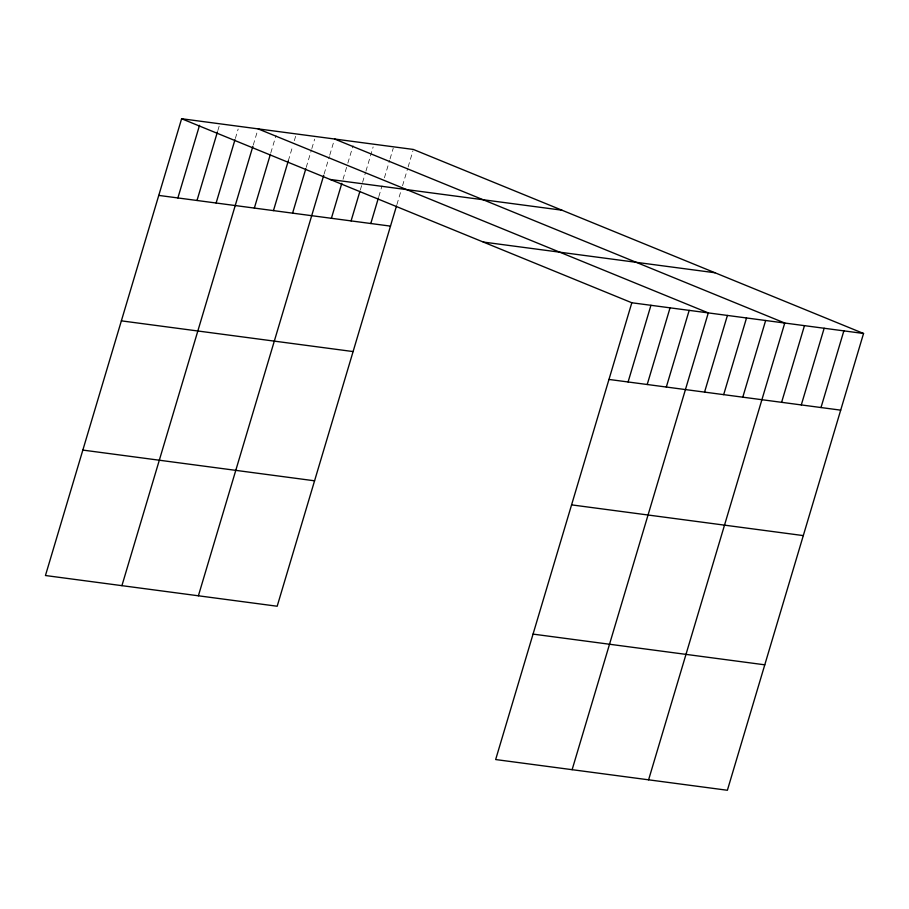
<?xml version="1.0" encoding="UTF-8"?>
<svg xmlns="http://www.w3.org/2000/svg" width="909" height="909" viewBox="0 0 909 909"><rect width="100%" height="100%" fill="white"/><g stroke="black" fill="none" stroke-linecap="round" stroke-linejoin="round"><path stroke-width="0.68" stroke-dasharray="4.54 3.41" d="M217.853 130.532L219.455 125.158M235.363 138.452L238.169 129.033M253.281 145.02L257.69 130.226M270.791 152.939L276.006 135.452M288.301 160.848L292.709 146.054M294.323 140.668L295.925 135.293M306.219 167.415L311.435 149.928M311.832 148.587L314.639 139.168M324.127 173.983L329.342 156.496M329.751 155.155L334.16 140.361M343.023 179.289L347.443 164.495M347.84 163.143L353.056 145.656M360.316 189.97L365.532 172.483M365.929 171.142L373.144 146.928M378.814 196.617L382.019 185.856M384.427 177.789L389.643 160.302M390.041 158.95L393.245 148.19M396.903 204.605L400.914 191.151M402.517 185.777L407.732 168.29M408.13 166.938L412.947 150.803"/><path stroke-width="1.36" d="M863.55 333.478L631.823 302.765L495.655 759.549L727.382 790.262L863.55 333.478L413.345 149.451L181.618 118.738L45.45 575.522L277.177 606.235L396.506 205.957M177.88 197.946L199.537 125.306M197.003 200.48L217.444 131.885M216.115 203.014L234.965 139.793M121.92 585.657L252.872 146.36M254.35 208.081L270.393 154.28M273.461 210.615L288.301 160.848M292.584 213.149L305.822 168.767M198.389 595.793L323.729 175.335M331.399 218.296L341.818 183.323M351.09 220.91L359.919 191.31M370.792 223.523L378.405 197.957M628.085 381.973L650.946 305.299M647.208 384.507L670.058 307.833M666.32 387.041L689.181 310.367M572.125 769.684L708.293 312.901L258.088 128.873M704.555 392.109L727.416 315.434M723.678 394.642L746.528 317.968M742.789 397.176L765.651 320.502M648.594 779.82L784.762 323.036L334.557 139.009M781.604 402.323L804.465 325.649M801.295 404.937L824.156 328.263M820.997 407.55L843.859 330.876M330.194 179.471L561.91 210.184M158.768 195.412L390.484 226.125M483.258 242.044L714.985 272.757M608.973 379.439L840.689 410.152M121.374 320.854L353.09 351.567M571.579 504.87L803.295 535.594M82.844 450.08L314.571 480.804M533.049 634.107L764.776 664.82M181.618 118.738L631.823 302.765"/></g></svg>
